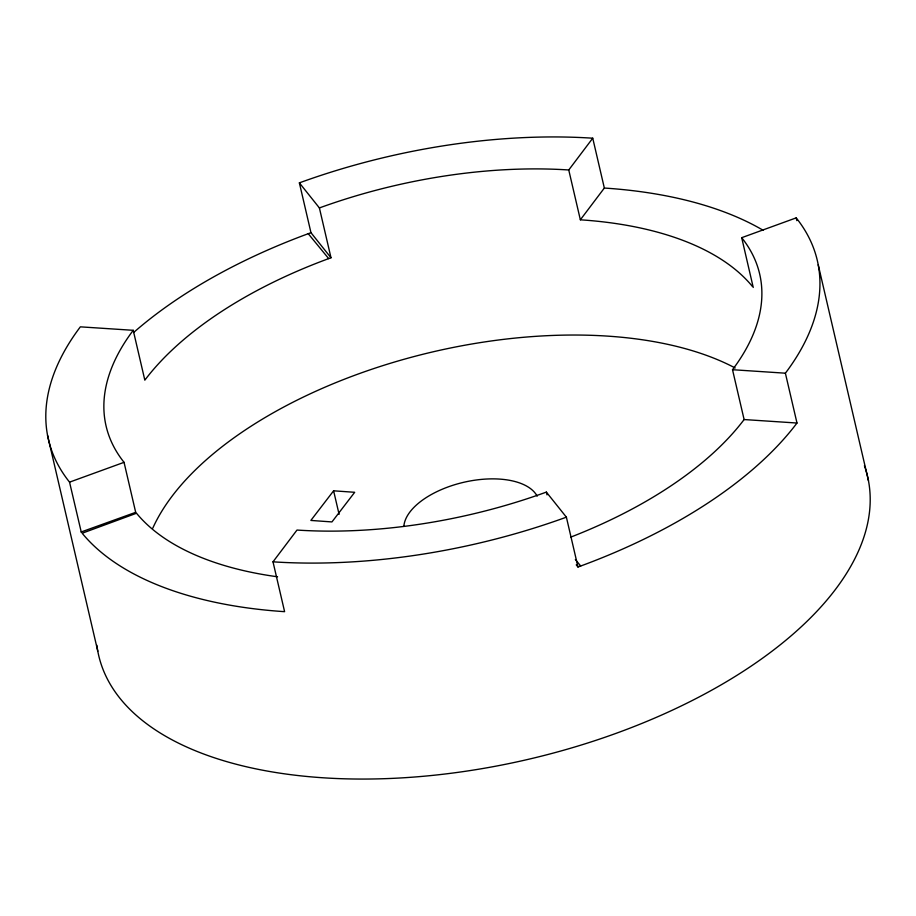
<?xml version="1.0" encoding="UTF-8"?>
<svg xmlns="http://www.w3.org/2000/svg" width="916" height="916" viewBox="0 0 916 916"><rect width="100%" height="100%" fill="white"/><g stroke="black" fill="none" stroke-linecap="round" stroke-linejoin="round"><path stroke-width="1.37" d="M277.571 576.794A335.519 168.773 -13.1 0 1 136.507 513.235L82.165 533.238A394.727 198.554 -13.1 0 0 284.601 611.67L273.002 561.829L296.99 530.055A335.519 168.773 -13.1 0 0 546.36 492.098L566.386 517.174L577.985 567.015L580.698 566.019A394.727 198.554 -13.1 0 0 795.786 424.612L796.989 423.032L785.39 373.19A394.727 198.554 -13.1 0 0 796.199 217.871L741.697 237.691A335.519 168.773 -13.1 0 1 732.514 369.709L744.113 419.551L743.082 420.902A335.519 168.773 -13.1 0 1 570.851 537.085M592.744 138.202A394.727 198.554 -13.1 0 0 299.372 182.856L319.398 207.932A335.519 168.773 -13.1 0 1 568.756 169.975L592.744 138.202L604.342 188.043L580.355 219.806A335.519 168.773 -13.1 0 1 752.437 286.479M333.607 490.816L310.856 520.437L331.947 521.925L354.687 492.293L333.607 490.816L339.092 514.345M133.576 332.542A394.727 198.554 -13.1 0 1 308.245 233.695L310.971 232.698L330.997 257.774L328.684 258.61A335.519 168.773 -13.1 0 0 144.831 380.151L133.232 330.31L80.356 326.84A394.727 198.554 -13.1 0 0 69.547 482.148L81.272 532.15M69.547 482.148L124.049 462.328A335.519 168.773 -13.1 0 1 133.232 330.31M81.146 531.99L135.751 512.307M732.514 369.709L785.39 373.19M744.113 419.551L796.989 423.032M308.245 233.695L328.684 258.61M575.362 559.516L580.698 566.019M753.238 287.464L741.697 237.691M576.233 564.829L577.985 567.015M818.217 264.793L868.471 480.763M796.199 217.871L796.84 220.641M568.756 169.975L580.355 219.806M546.36 492.098L547.001 494.869M319.398 207.932L330.997 257.774M299.372 182.856L310.971 232.698M124.049 462.328L135.648 512.17M47.529 435.237L97.794 651.207M864.418 465.717A394.727 198.554 -13.1 0 1 528.99 759.169A394.727 198.554 -13.1 0 1 96.856 645.23M152.766 528.188A335.519 168.773 -13.1 0 1 407.62 358.282A335.519 168.773 -13.1 0 1 735.182 367.98M566.386 517.174A394.727 198.554 -13.1 0 1 273.002 561.829M604.342 188.043A394.727 198.554 -13.1 0 1 763.188 230.305M403.91 525.75A69.066 34.739 -13.1 0 1 465.03 481.999A69.066 34.739 -13.1 0 1 537.177 496.174"/></g></svg>
